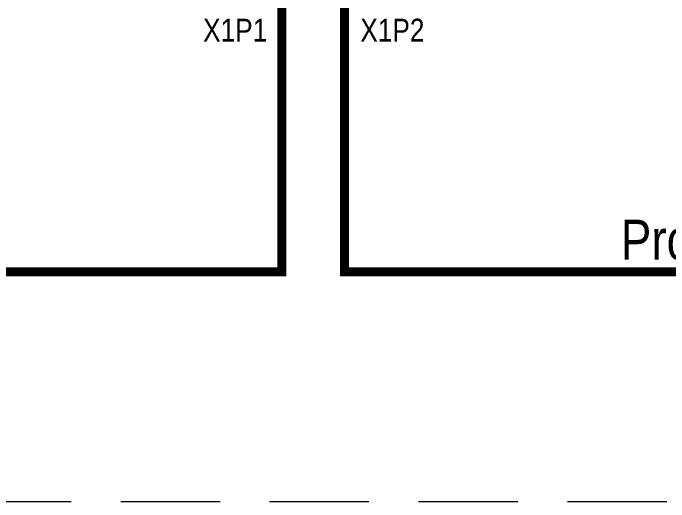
# Model space of a CAD drawing. Header units: inches. Extents: x 67578 to 72421, y -34894 to -31675.
# Drawn here: x 69810.4 to 70140.7, y -34196.4 to -33950.2 of the extents above; entities that cross this region are included whole.
import ezdxf

# ---------------------------------------------------------------- set-up
doc = ezdxf.new("R2010")
doc.units = ezdxf.units.IN
doc.header["$MEASUREMENT"] = 0
doc.linetypes.add('ACAD_ISO03W100', pattern=[30, 12, -18])
doc.linetypes.add('HIDDEN', pattern=[0.375, 0.25, -0.125])
doc.layers.add('SI-General', color=7, linetype='Continuous', lineweight=5)
doc.layers.add('SI-TOPOLOGY-Ethernet', color=7, linetype='Continuous', lineweight=13, true_color=0x3cf000)
doc.styles.add('OPIS', font='ARIALN.TTF')

msp = doc.modelspace()

# ---------------------------------------------------------------- linework, layer by layer
at = {"layer": 'SI-General', "linetype": 'HIDDEN', "ltscale": 200}
msp.add_lwpolyline([(68906.71, -33522.85), (68906.71, -33522.85), (68906.71, -32567.04), (70739.61, -32567.04), (70739.61, -34196.4), (69403.2, -34196.4), (69403.2, -33522.85), (68906.71, -33522.85)], dxfattribs=at)
at = {"layer": 'SI-TOPOLOGY-Ethernet', "linetype": 'ACAD_ISO03W100', "ltscale": 0.01, "const_width": 4.42, "flags": 128}
for points in [[(69977.32, -33947.56), (69977.32, -34080.53), (70382.52, -34080.53), (70382.52, -33905.57)], [(69624.19, -33923.79), (69624.19, -34080.53), (69945.76, -34080.53), (69945.76, -33947.56)]]:
    msp.add_lwpolyline(points, dxfattribs=at)

# ---------------------------------------------------------------- texts
at = {"layer": 'SI-General', "char_height": 11.52, "attachment_point": 1, "line_spacing_factor": 0.8, "style": 'OPIS'}
for s, insert in [('X1P1', (69906.1, -33953.05)), ('X1P2', (69985.28, -33953.05))]:
    msp.add_mtext(s, dxfattribs=dict(at, insert=insert))
at = {"layer": 'SI-General', "color": 0, "insert": (70178.69, -34080.53), "char_height": 20.16, "width": 230.4, "attachment_point": 8, "style": 'OPIS'}
msp.add_mtext('Profinet ring', dxfattribs=at)

doc.saveas('drawing.dxf')
